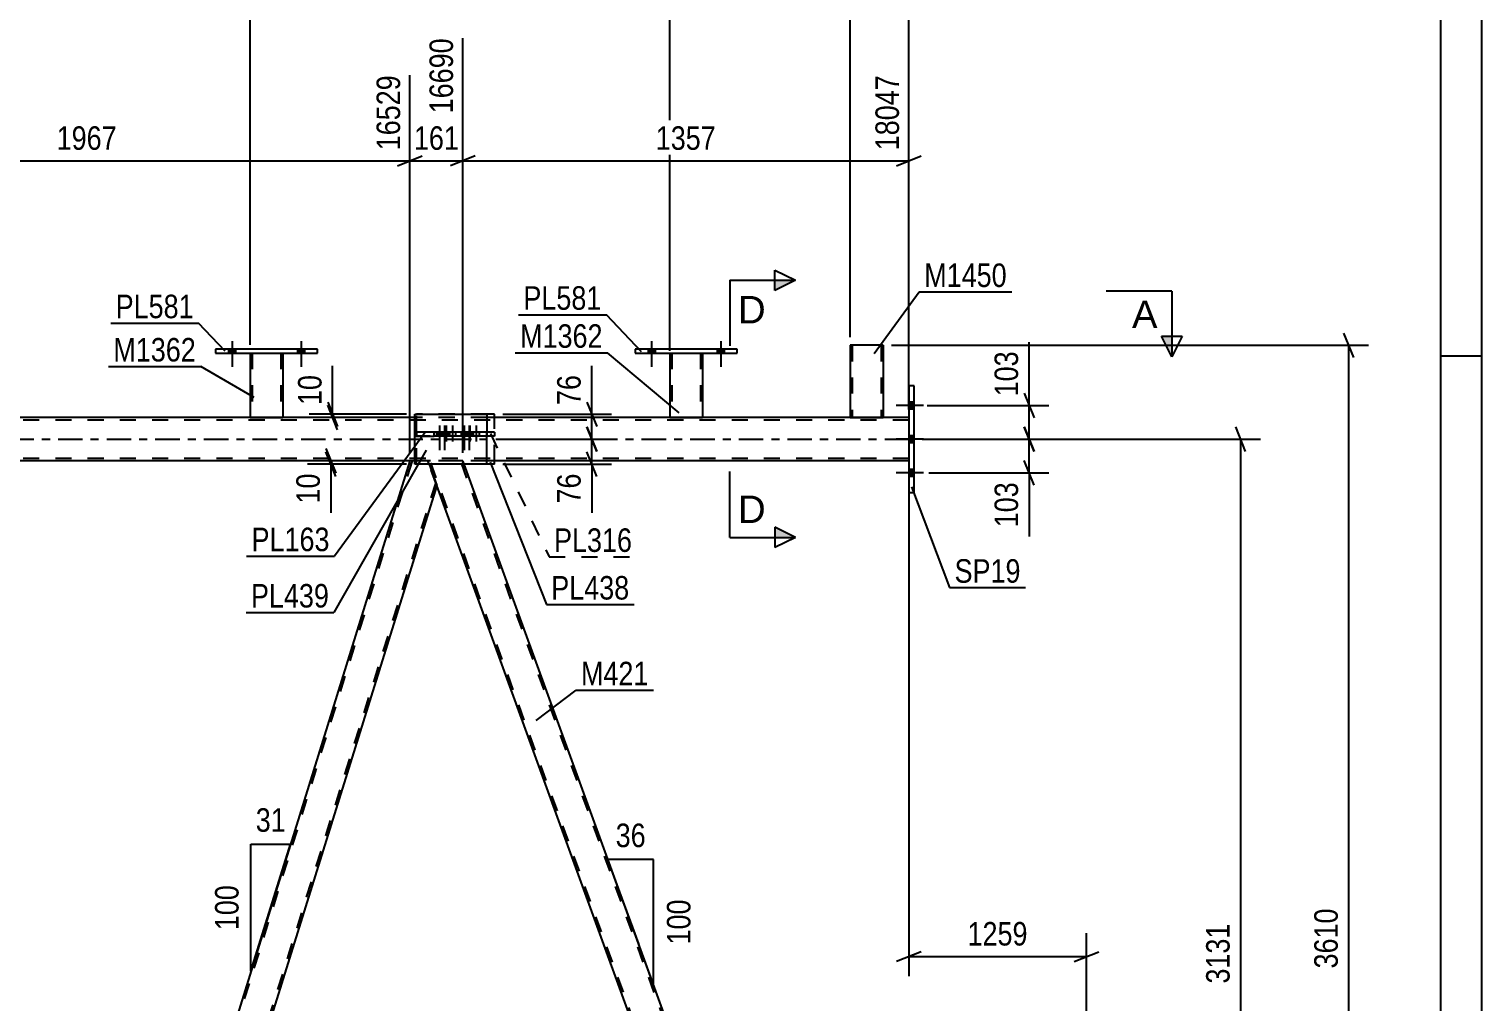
# Model space of a CAD drawing. Header units: millimetres. Extents: x 0 to 841, y 0 to 594.
# Drawn here: x 664.2 to 841, y 368.4 to 486.8 of the extents above; entities that cross this region are included whole.
import ezdxf

# ---------------------------------------------------------------- set-up
doc = ezdxf.new("R2010")
doc.units = ezdxf.units.MM
doc.linetypes.add('DXK_LINE_DOT2', pattern=[3.9198, 1.9599, -1.9599])
doc.linetypes.add('DXK_LINE_DOT3', pattern=[5.9187, 2.979, -0.9799, 0.9799, -0.9799])
doc.styles.add('Arial', font='ARIAL.TTF', dxfattribs={"height": 0.2})
doc.styles.add('Arial Narrow', font='ARIALN.TTF', dxfattribs={"height": 0.2})

# ---------------------------------------------------------------- blocks, each defined once
blk = doc.blocks.new('Unknown-103609051-1133')
at = {"color": 5, "linetype": 'Continuous'}
for p, q in [((841, 0), (841, 594)), ((836, 5), (836, 589)), ((841, 447), (836, 447))]:
    blk.add_line(p, q, dxfattribs=at)
blk = doc.blocks.new('Part-103609051-3717 - 3646')
at = {"color": 7, "linetype": 'DXK_LINE_DOT2'}
for p, q in [((742.14, 447.38), (746.14, 447.38)), ((742.14, 447.37), (742.14, 447.38)), ((742.14, 447.38), (742.14, 447.37)), ((742.38, 447.38), (742.38, 439.53)), ((745.9, 447.38), (745.9, 439.53)), ((746.14, 447.38), (746.14, 447.37)), ((746.14, 447.37), (746.14, 447.38)), ((745.85, 439.53), (745.88, 439.53)), ((745.85, 439.53), (745.88, 439.53)), ((745.88, 439.53), (745.9, 439.53)), ((745.88, 439.53), (745.9, 439.53))]:
    blk.add_line(p, q, dxfattribs=at)
at = {"color": 2, "linetype": 'Continuous'}
for p, q in [((742.14, 447.37), (742.14, 439.53)), ((746.14, 447.37), (746.14, 439.53)), ((742.14, 439.53), (746.14, 439.53))]:
    blk.add_line(p, q, dxfattribs=at)
blk = doc.blocks.new('Part-103609051-3712 - 3646')
at = {"color": 2, "linetype": 'Continuous'}
for p, q in [((686.86, 447.85), (686.86, 447.37)), ((699.26, 447.85), (686.86, 447.85)), ((699.26, 447.37), (699.26, 447.85)), ((686.86, 447.37), (699.26, 447.37))]:
    blk.add_line(p, q, dxfattribs=at)
blk = doc.blocks.new('Part-103609051-3777 - 3646')
at = {"color": 2, "linetype": 'Continuous'}
for p, q in [((764.12, 448.33), (764.12, 439.53)), ((768.12, 448.33), (764.12, 448.33)), ((768.12, 448.33), (768.12, 439.53)), ((764.12, 439.53), (768.12, 439.53))]:
    blk.add_line(p, q, dxfattribs=at)
at = {"color": 7, "linetype": 'DXK_LINE_DOT2'}
for p, q in [((764.36, 448.33), (764.36, 439.53)), ((767.81, 448.33), (767.82, 448.33)), ((767.82, 448.33), (767.86, 448.33)), ((767.86, 448.33), (767.88, 448.33)), ((767.88, 448.33), (767.88, 439.53)), ((767.86, 439.53), (767.82, 439.53)), ((767.82, 439.53), (767.86, 439.53)), ((767.88, 439.53), (767.86, 439.53)), ((767.86, 439.53), (767.88, 439.53))]:
    blk.add_line(p, q, dxfattribs=at)
blk = doc.blocks.new('Part-103609051-3870 - 3646')
at = {"color": 7, "linetype": 'DXK_LINE_DOT2'}
for p, q in [((716.96, 434.25), (712.7, 434.25)), ((713.78, 431.28), (712.7, 434.25)), ((756.61, 314.31), (712.96, 434.25)), ((760.36, 314.31), (716.7, 434.25)), ((717.1, 433.85), (716.96, 434.25)), ((760.61, 314.31), (756.36, 314.31))]:
    blk.add_line(p, q, dxfattribs=at)
at = {"color": 2, "linetype": 'Continuous'}
for p, q in [((760.61, 314.31), (717.1, 433.85)), ((756.36, 314.31), (713.78, 431.28))]:
    blk.add_line(p, q, dxfattribs=at)
blk = doc.blocks.new('Part-103609051-3707 - 3646')
at = {"color": 7, "linetype": 'DXK_LINE_DOT2'}
for p, q in [((691.06, 447.38), (695.06, 447.38)), ((691.06, 447.37), (691.06, 447.38)), ((691.06, 447.38), (691.06, 447.37)), ((691.3, 447.38), (691.3, 439.53)), ((694.82, 447.38), (694.82, 439.53)), ((695.06, 447.38), (695.06, 447.37)), ((695.06, 447.37), (695.06, 447.38)), ((694.77, 439.53), (694.8, 439.53)), ((694.77, 439.53), (694.8, 439.53)), ((694.8, 439.53), (694.82, 439.53)), ((694.8, 439.53), (694.82, 439.53))]:
    blk.add_line(p, q, dxfattribs=at)
at = {"color": 2, "linetype": 'Continuous'}
for p, q in [((691.06, 447.37), (691.06, 439.53)), ((695.06, 447.37), (695.06, 439.53)), ((691.06, 439.53), (695.06, 439.53))]:
    blk.add_line(p, q, dxfattribs=at)
blk = doc.blocks.new('Part-103609051-3792 - 3646')
at = {"color": 7, "linetype": 'DXK_LINE_DOT2'}
for p, q in [((711.31, 433.85), (711.31, 439.93)), ((719.89, 439.93), (711.31, 439.93)), ((720.82, 434.25), (720.82, 439.53)), ((719.89, 433.85), (711.31, 433.85))]:
    blk.add_line(p, q, dxfattribs=at)
at = {"color": 2, "linetype": 'Continuous'}
for p, q in [((720.82, 439.93), (719.89, 439.93)), ((720.82, 439.53), (720.82, 439.93)), ((720.82, 433.85), (719.89, 433.85)), ((720.82, 433.85), (720.82, 434.25))]:
    blk.add_line(p, q, dxfattribs=at)
blk = doc.blocks.new('Bolt-103609051-3811 - 3646')
at = {"linetype": 'Continuous'}
for points in [[(688.42, 447.37), (689.3, 447.37), (689.3, 447.85), (688.42, 447.85)], [(696.82, 447.37), (697.7, 447.37), (697.7, 447.85), (696.82, 447.85)]]:
    blk.add_hatch(color=1, dxfattribs=at).paths.add_polyline_path(points)
at = {"color": 1, "linetype": 'Continuous'}
for p, q in [((688.42, 447.85), (688.42, 447.37)), ((688.86, 448.85), (688.86, 445.73)), ((689.3, 447.85), (689.3, 447.37)), ((696.82, 447.85), (696.82, 447.37)), ((697.26, 448.85), (697.26, 445.73)), ((697.7, 447.85), (697.7, 447.37))]:
    blk.add_line(p, q, dxfattribs=at)
blk = doc.blocks.new('Bolt-103609051-3810 - 3646')
at = {"linetype": 'Continuous'}
for points in [[(688.42, 447.37), (689.3, 447.37), (689.3, 447.85), (688.42, 447.85)], [(696.82, 447.37), (697.7, 447.37), (697.7, 447.85), (696.82, 447.85)]]:
    blk.add_hatch(color=1, dxfattribs=at).paths.add_polyline_path(points)
at = {"color": 1, "linetype": 'Continuous'}
for p, q in [((688.42, 447.85), (688.42, 447.37)), ((688.86, 448.85), (688.86, 445.73)), ((689.3, 447.85), (689.3, 447.37)), ((696.82, 447.85), (696.82, 447.37)), ((697.26, 448.85), (697.26, 445.73)), ((697.7, 447.85), (697.7, 447.37))]:
    blk.add_line(p, q, dxfattribs=at)
blk = doc.blocks.new('Part-103609051-4152 - 3646')
at = {"color": 2, "linetype": 'Continuous'}
for p, q in [((713.48, 437.77), (711.11, 437.77)), ((711.11, 437.77), (711.11, 437.29)), ((711.11, 437.29), (713.48, 437.29)), ((713.48, 437.29), (713.48, 437.77)), ((719.89, 437.77), (713.48, 437.77)), ((719.89, 437.29), (713.48, 437.29)), ((719.89, 437.29), (719.89, 437.77))]:
    blk.add_line(p, q, dxfattribs=at)
blk = doc.blocks.new('Bolt-103609051-3816 - 3646')
at = {"linetype": 'Continuous'}
for points in [[(739.5, 447.37), (740.38, 447.37), (740.38, 447.85), (739.5, 447.85)], [(747.9, 447.37), (748.78, 447.37), (748.78, 447.85), (747.9, 447.85)]]:
    blk.add_hatch(color=1, dxfattribs=at).paths.add_polyline_path(points)
at = {"color": 1, "linetype": 'Continuous'}
for p, q in [((739.5, 447.85), (739.5, 447.37)), ((739.94, 448.85), (739.94, 445.73)), ((740.38, 447.85), (740.38, 447.37)), ((747.9, 447.85), (747.9, 447.37)), ((748.34, 448.85), (748.34, 445.73)), ((748.78, 447.85), (748.78, 447.37))]:
    blk.add_line(p, q, dxfattribs=at)
blk = doc.blocks.new('Bolt-103609051-3817 - 3646')
at = {"linetype": 'Continuous'}
for points in [[(739.5, 447.37), (740.38, 447.37), (740.38, 447.85), (739.5, 447.85)], [(747.9, 447.37), (748.78, 447.37), (748.78, 447.85), (747.9, 447.85)]]:
    blk.add_hatch(color=1, dxfattribs=at).paths.add_polyline_path(points)
at = {"color": 1, "linetype": 'Continuous'}
for p, q in [((739.5, 447.85), (739.5, 447.37)), ((739.94, 448.85), (739.94, 445.73)), ((740.38, 447.85), (740.38, 447.37)), ((747.9, 447.85), (747.9, 447.37)), ((748.34, 448.85), (748.34, 445.73)), ((748.78, 447.85), (748.78, 447.37))]:
    blk.add_line(p, q, dxfattribs=at)
blk = doc.blocks.new('Part-103609051-3880 - 3646')
at = {"color": 7, "linetype": 'DXK_LINE_DOT2'}
for p, q in [((710.77, 434.25), (674.35, 317.41)), ((711.03, 434.25), (710.52, 434.25)), ((712.7, 434.25), (711.11, 434.25)), ((712.85, 433.85), (712.7, 434.25)), ((713.65, 431.65), (677.08, 314.31)), ((674.64, 319.13), (674.22, 317.78)), ((678.83, 319.13), (677.33, 314.31)), ((675.48, 314.31), (674.22, 317.78)), ((677.33, 314.31), (675.48, 314.31))]:
    blk.add_line(p, q, dxfattribs=at)
at = {"color": 2, "linetype": 'Continuous'}
for p, q in [((710.52, 434.25), (674.64, 319.13)), ((711.11, 434.25), (711.03, 434.25)), ((712.85, 433.85), (713.78, 431.28)), ((713.78, 431.28), (678.83, 319.13))]:
    blk.add_line(p, q, dxfattribs=at)
blk = doc.blocks.new('Part-103609051-4147 - 3646')
at = {"color": 2, "linetype": 'Continuous'}
for p, q in [((711.11, 439.93), (719.89, 439.93)), ((711.11, 433.85), (711.11, 439.93)), ((719.89, 439.93), (719.89, 437.77)), ((719.89, 433.85), (719.89, 437.29)), ((719.89, 433.85), (711.11, 433.85))]:
    blk.add_line(p, q, dxfattribs=at)
at = {"color": 7, "linetype": 'DXK_LINE_DOT2'}
blk.add_line((719.89, 437.77), (719.89, 437.29), dxfattribs=at)
blk = doc.blocks.new('Bolt-103609051-3910 - 3646')
at = {"linetype": 'Continuous'}
for points in [[(771.24, 441.43), (771.24, 440.55), (771.88, 440.55), (771.88, 441.43)], [(771.24, 441.43), (771.24, 440.55), (771.88, 440.55), (771.88, 441.43)], [(771.24, 441.43), (771.24, 440.55), (771.88, 440.55), (771.88, 441.43)], [(771.24, 437.33), (771.24, 436.45), (771.88, 436.45), (771.88, 437.33)], [(771.24, 437.33), (771.24, 436.45), (771.88, 436.45), (771.88, 437.33)], [(771.24, 433.23), (771.24, 432.35), (771.88, 432.35), (771.88, 433.23)], [(771.24, 433.23), (771.24, 432.35), (771.88, 432.35), (771.88, 433.23)], [(771.24, 433.23), (771.24, 432.35), (771.88, 432.35), (771.88, 433.23)]]:
    blk.add_hatch(color=1, dxfattribs=at).paths.add_polyline_path(points)
at = {"color": 1, "linetype": 'Continuous'}
for p, q in [((773.04, 440.99), (769.72, 440.99)), ((773.04, 440.99), (769.72, 440.99)), ((773.04, 440.99), (769.72, 440.99)), ((771.88, 441.43), (771.24, 441.43)), ((771.88, 441.43), (771.24, 441.43)), ((771.88, 441.43), (771.24, 441.43)), ((771.88, 440.55), (771.24, 440.55)), ((771.88, 440.55), (771.24, 440.55)), ((771.88, 440.55), (771.24, 440.55)), ((773.04, 436.89), (769.72, 436.89)), ((773.04, 436.89), (769.72, 436.89)), ((771.88, 437.33), (771.24, 437.33)), ((771.88, 437.33), (771.24, 437.33)), ((771.88, 436.45), (771.24, 436.45)), ((771.88, 436.45), (771.24, 436.45)), ((773.04, 432.79), (769.72, 432.79)), ((773.04, 432.79), (769.72, 432.79)), ((773.04, 432.79), (769.72, 432.79)), ((771.88, 433.23), (771.24, 433.23)), ((771.88, 433.23), (771.24, 433.23)), ((771.88, 433.23), (771.24, 433.23)), ((771.88, 432.35), (771.24, 432.35)), ((771.88, 432.35), (771.24, 432.35)), ((771.88, 432.35), (771.24, 432.35))]:
    blk.add_line(p, q, dxfattribs=at)
blk = doc.blocks.new('Part-103609051-3939 - 3646')
at = {"color": 7, "linetype": 'DXK_LINE_DOT2'}
for p, q in [((627.61, 434.25), (627.57, 434.25)), ((627.57, 434.25), (628.08, 434.25)), ((628.65, 431.28), (627.57, 434.25)), ((671.48, 314.31), (627.83, 434.25)), ((631.83, 434.25), (631.32, 434.25)), ((631.32, 434.25), (631.57, 434.25)), ((675.23, 314.31), (631.57, 434.25)), ((671.23, 314.31), (669.47, 319.13)), ((675.48, 314.31), (673.73, 319.13)), ((675.48, 314.31), (671.23, 314.31))]:
    blk.add_line(p, q, dxfattribs=at)
at = {"color": 2, "linetype": 'Continuous'}
for p, q in [((631.32, 434.25), (628.08, 434.25)), ((673.73, 319.13), (631.83, 434.25)), ((669.47, 319.13), (628.65, 431.28))]:
    blk.add_line(p, q, dxfattribs=at)
blk = doc.blocks.new('Part-103609051-4022 - 3646')
at = {"color": 2, "linetype": 'Continuous'}
for p, q in [((771.88, 443.39), (771.24, 443.39)), ((771.24, 443.39), (771.24, 430.39)), ((771.88, 430.39), (771.88, 443.39)), ((771.88, 430.39), (771.24, 430.39))]:
    blk.add_line(p, q, dxfattribs=at)
blk = doc.blocks.new('Part-103609051-4141 - 3646')
at = {"color": 2, "linetype": 'Continuous'}
for p, q in [((737.94, 447.85), (737.94, 447.37)), ((750.34, 447.85), (737.94, 447.85)), ((750.34, 447.37), (750.34, 447.85)), ((737.94, 447.37), (750.34, 447.37))]:
    blk.add_line(p, q, dxfattribs=at)
blk = doc.blocks.new('Bolt-103609051-4142 - 3646')
at = {"linetype": 'Continuous'}
for points in [[(714.47, 437.77), (713.75, 437.77), (713.75, 437.29), (714.47, 437.29)], [(715.07, 437.77), (714.35, 437.77), (714.35, 437.29), (715.07, 437.29)], [(717.48, 437.77), (716.76, 437.77), (716.76, 437.29), (717.48, 437.29)], [(718.08, 437.77), (717.36, 437.77), (717.36, 437.29), (718.08, 437.29)]]:
    blk.add_hatch(color=1, dxfattribs=at).paths.add_polyline_path(points)
at = {"color": 1, "linetype": 'Continuous'}
for p, q in [((714.11, 438.57), (714.11, 435.57)), ((714.71, 438.57), (714.71, 435.57)), ((717.12, 438.57), (717.12, 435.57)), ((717.72, 438.57), (717.72, 435.57)), ((713.75, 437.77), (713.75, 437.29)), ((714.35, 437.77), (714.35, 437.29)), ((714.47, 437.77), (714.47, 437.29)), ((715.07, 437.77), (715.07, 437.29)), ((716.76, 437.77), (716.76, 437.29)), ((717.36, 437.77), (717.36, 437.29)), ((717.48, 437.77), (717.48, 437.29)), ((718.08, 437.77), (718.08, 437.29))]:
    blk.add_line(p, q, dxfattribs=at)
blk = doc.blocks.new('Bolt-103609051-4153 - 3646')
at = {"color": 1, "linetype": 'DXK_LINE_DOT2'}
for p, q in [((714.93, 438.57), (714.93, 435.57)), ((715.7, 438.57), (715.7, 435.57)), ((717.82, 438.57), (717.82, 435.57)), ((718.59, 438.57), (718.59, 435.57)), ((714.57, 437.77), (714.57, 437.29)), ((715.29, 437.77), (715.29, 437.29)), ((715.34, 437.77), (715.34, 437.29)), ((716.06, 437.77), (716.06, 437.29)), ((717.46, 437.77), (717.46, 437.29)), ((718.18, 437.77), (718.18, 437.29)), ((718.23, 437.77), (718.23, 437.29)), ((718.95, 437.77), (718.95, 437.29))]:
    blk.add_line(p, q, dxfattribs=at)
blk = doc.blocks.new('Part-103609051-4158 - 3646')
at = {"color": 7, "linetype": 'DXK_LINE_DOT2'}
for p, q in [((720.82, 437.77), (711.31, 437.77)), ((711.31, 437.77), (711.31, 437.29)), ((720.82, 437.29), (711.31, 437.29)), ((714.67, 437.77), (714.67, 437.29)), ((720.82, 437.77), (720.82, 437.29))]:
    blk.add_line(p, q, dxfattribs=at)
blk = doc.blocks.new('Part-103609051-4172 - 3646')
at = {"color": 2, "linetype": 'Continuous'}
for p, q in [((640.46, 439.53), (608.5, 439.53)), ((711.11, 439.53), (640.46, 439.53)), ((771.24, 439.53), (719.89, 439.53)), ((711.11, 434.25), (608.5, 434.25)), ((771.24, 434.25), (719.89, 434.25))]:
    blk.add_line(p, q, dxfattribs=at)
at = {"color": 7, "linetype": 'DXK_LINE_DOT2'}
for p, q in [((608.5, 434.25), (608.5, 439.53)), ((771.24, 439.21), (608.5, 439.21)), ((640.46, 439.53), (640.46, 439.53)), ((719.89, 439.53), (711.11, 439.53)), ((771.24, 439.53), (771.24, 434.25)), ((771.24, 434.57), (608.5, 434.57)), ((719.89, 434.25), (711.11, 434.25))]:
    blk.add_line(p, q, dxfattribs=at)
at = {"color": 7, "linetype": 'DXK_LINE_DOT3'}
blk.add_line((608.5, 436.89), (771.24, 436.89), dxfattribs=at)
blk = doc.blocks.new('StraightDimension-103609051-14118 - 3646')
at = {"color": 7, "linetype": 'Continuous'}
for p, q in [((742.14, 447.65), (742.14, 499.98)), ((764.12, 449.33), (764.12, 499.98)), ((743.64, 490.14), (740.64, 488.94)), ((762.62, 488.94), (765.62, 490.14)), ((742.14, 489.54), (764.12, 489.54))]:
    blk.add_line(p, q, dxfattribs=at)
at = {"color": 0, "linetype": 'Continuous'}
blk.add_wipeout([(763.52, 500.58), (759.32, 500.58), (759.32, 490.24), (763.52, 490.24)], dxfattribs=at)
at = {"color": 0}
blk.add_wipeout([(756.47, 490.29), (756.47, 494.49), (749.79, 494.49), (749.79, 490.29)], dxfattribs=at)
at = {"color": 3, "linetype": 'Continuous', "style": 'Arial Narrow'}
blk.add_text('17869', height=2.863, rotation=90.0002, dxfattribs=at).set_placement((762.92, 490.84))
at = {"color": 3, "style": 'Arial Narrow'}
blk.add_text('549', height=2.863, dxfattribs=at).set_placement((750.39, 490.89))
blk = doc.blocks.new('StraightDimension-103609051-14117 - 3646')
at = {"color": 7, "linetype": 'Continuous'}
for p, q in [((771.24, 440.53), (771.24, 504.48)), ((764.12, 449.33), (764.12, 499.98)), ((762.62, 488.94), (765.62, 490.14)), ((772.74, 490.14), (769.74, 488.94)), ((764.12, 489.54), (771.24, 489.54))]:
    blk.add_line(p, q, dxfattribs=at)
at = {"color": 0}
blk.add_wipeout([(771.02, 490.29), (771.02, 494.49), (764.34, 494.49), (764.34, 490.29)], dxfattribs=at)
at = {"color": 3, "style": 'Arial Narrow'}
blk.add_text('178', height=2.863, dxfattribs=at).set_placement((764.94, 490.89))
at = {"color": 0, "linetype": 'Continuous'}
blk.add_wipeout([(770.64, 505.08), (766.44, 505.08), (766.44, 494.74), (770.64, 494.74)], dxfattribs=at)
at = {"color": 3, "linetype": 'Continuous', "style": 'Arial Narrow'}
blk.add_text('18047', height=2.863, rotation=90.0002, dxfattribs=at).set_placement((770.04, 495.34))
blk = doc.blocks.new('StraightDimension-103609051-22840 - 3646')
at = {"color": 7, "linetype": 'Continuous'}
for p, q in [((700.3, 435.75), (701.5, 432.75)), ((701.5, 432.35), (700.3, 435.35)), ((710.11, 434.25), (698.05, 434.25)), ((710.11, 433.85), (698.05, 433.85)), ((700.9, 433.85), (700.9, 434.25))]:
    blk.add_line(p, q, dxfattribs=at)
at = {"color": 0}
blk.add_wipeout([(700.15, 433.33), (695.95, 433.33), (695.95, 428.47), (700.15, 428.47)], dxfattribs=at)
at = {"color": 7, "linetype": 'Continuous'}
blk.add_line((700.9, 433.85), (700.9, 427.95), dxfattribs=at)
blk.add_line((700.9, 433.85), (700.9, 427.95), dxfattribs=at)
at = {"color": 3, "style": 'Arial Narrow'}
blk.add_text('10', height=2.863, rotation=90.0002, dxfattribs=at).set_placement((699.55, 429.07))
blk = doc.blocks.new('StraightDimension-103609051-13821 - 3646')
at = {"color": 7, "linetype": 'Continuous'}
for p, q in [((716.96, 435.25), (716.96, 485.72)), ((710.52, 435.25), (710.52, 481.22)), ((709.02, 470.18), (712.02, 471.38)), ((710.52, 470.78), (716.96, 470.78)), ((718.46, 471.38), (715.46, 470.18))]:
    blk.add_line(p, q, dxfattribs=at)
at = {"color": 0}
blk.add_wipeout([(717.08, 471.53), (717.08, 475.73), (710.4, 475.73), (710.4, 471.53)], dxfattribs=at)
at = {"color": 3, "style": 'Arial Narrow'}
blk.add_text('161', height=2.863, dxfattribs=at).set_placement((711, 472.13))
at = {"color": 0, "linetype": 'Continuous'}
blk.add_wipeout([(716.36, 486.32), (712.16, 486.32), (712.16, 475.98), (716.36, 475.98)], dxfattribs=at)
at = {"color": 3, "linetype": 'Continuous', "style": 'Arial Narrow'}
blk.add_text('16690', height=2.863, rotation=90.0002, dxfattribs=at).set_placement((715.76, 476.58))
blk = doc.blocks.new('StraightDimension-103609051-14119 - 3646')
at = {"color": 7, "linetype": 'Continuous'}
for p, q in [((691.06, 448.38), (691.06, 499.98)), ((742.14, 447.65), (742.14, 499.98)), ((692.56, 490.14), (689.56, 488.94)), ((740.64, 488.94), (743.64, 490.14)), ((691.06, 489.54), (742.14, 489.54))]:
    blk.add_line(p, q, dxfattribs=at)
at = {"color": 0, "linetype": 'Continuous'}
blk.add_wipeout([(741.54, 500.58), (737.34, 500.58), (737.34, 490.24), (741.54, 490.24)], dxfattribs=at)
at = {"color": 0}
blk.add_wipeout([(720.86, 490.29), (720.86, 494.49), (712.35, 494.49), (712.35, 490.29)], dxfattribs=at)
at = {"color": 3, "linetype": 'Continuous', "style": 'Arial Narrow'}
blk.add_text('17319', height=2.863, rotation=90.0002, dxfattribs=at).set_placement((740.94, 490.84))
at = {"color": 3, "style": 'Arial Narrow'}
blk.add_text('1277', height=2.863, dxfattribs=at).set_placement((712.95, 490.89))
blk = doc.blocks.new('StraightDimension-103609051-22897 - 3646')
at = {"color": 7, "linetype": 'Continuous'}
for p, q in [((732.05, 441.43), (733.25, 438.43)), ((721.82, 439.93), (735.05, 439.93)), ((732.65, 436.89), (732.65, 439.93)), ((721.82, 436.89), (735.05, 436.89)), ((733.25, 435.39), (732.05, 438.39))]:
    blk.add_line(p, q, dxfattribs=at)
at = {"color": 0}
blk.add_wipeout([(731.9, 445.31), (727.7, 445.31), (727.7, 440.46), (731.9, 440.46)], dxfattribs=at)
at = {"color": 7, "linetype": 'Continuous'}
blk.add_line((732.65, 439.93), (732.65, 445.84), dxfattribs=at)
blk.add_line((732.65, 439.93), (732.65, 445.84), dxfattribs=at)
at = {"color": 3, "style": 'Arial Narrow'}
blk.add_text('76', height=2.863, rotation=90.0002, dxfattribs=at).set_placement((731.3, 441.06))
blk = doc.blocks.new('StraightDimension-103609051-14390 - 3646')
at = {"color": 7, "linetype": 'Continuous'}
for p, q in [((825.4, 446.83), (824.2, 449.83)), ((769.12, 448.33), (827.2, 448.33)), ((824.8, 303.93), (824.8, 448.33)), ((824.2, 305.43), (825.4, 302.43)), ((682.96, 303.93), (827.2, 303.93))]:
    blk.add_line(p, q, dxfattribs=at)
at = {"color": 0}
blk.add_wipeout([(824.05, 380.39), (819.85, 380.39), (819.85, 371.87), (824.05, 371.87)], dxfattribs=at)
at = {"color": 3, "style": 'Arial Narrow'}
blk.add_text('3610', height=2.863, rotation=90.0002, dxfattribs=at).set_placement((823.45, 372.47))
blk = doc.blocks.new('StraightDimension-103609051-22898 - 3646')
at = {"color": 7, "linetype": 'Continuous'}
for p, q in [((721.82, 436.89), (735.05, 436.89)), ((732.05, 438.39), (733.25, 435.39)), ((732.65, 433.85), (732.65, 436.89)), ((733.25, 432.35), (732.05, 435.35)), ((721.82, 433.85), (735.05, 433.85))]:
    blk.add_line(p, q, dxfattribs=at)
at = {"color": 0}
blk.add_wipeout([(731.9, 433.33), (727.7, 433.33), (727.7, 428.47), (731.9, 428.47)], dxfattribs=at)
at = {"color": 7, "linetype": 'Continuous'}
blk.add_line((732.65, 433.85), (732.65, 427.95), dxfattribs=at)
blk.add_line((732.65, 433.85), (732.65, 427.95), dxfattribs=at)
at = {"color": 3, "style": 'Arial Narrow'}
blk.add_text('76', height=2.863, rotation=90.0002, dxfattribs=at).set_placement((731.3, 429.07))
blk = doc.blocks.new('AngleDimension-103609051-23203 - 3646')
at = {"color": 7, "linetype": 'Continuous'}
for p, q in [((738.36, 375.45), (734.61, 385.74)), ((740.16, 385.74), (734.61, 385.74)), ((740.16, 370.52), (734.61, 385.74)), ((740.16, 370.52), (740.16, 385.74))]:
    blk.add_line(p, q, dxfattribs=at)
at = {"color": 0}
for points in [[(739.81, 386.64), (739.81, 390.84), (734.96, 390.84), (734.96, 386.64)], [(745.26, 381.47), (741.06, 381.47), (741.06, 374.79), (745.26, 374.79)]]:
    blk.add_wipeout(points, dxfattribs=at)
at = {"color": 3, "style": 'Arial Narrow'}
blk.add_text('36', height=2.863, dxfattribs=at).set_placement((735.56, 387.24))
blk.add_text('100', height=2.863, rotation=90.0002, dxfattribs=at).set_placement((744.66, 375.39))
blk = doc.blocks.new('StraightDimension-103609051-13820 - 3646')
at = {"color": 7, "linetype": 'Continuous'}
for p, q in [((716.96, 435.25), (716.96, 485.72)), ((771.24, 440.53), (771.24, 481.22)), ((718.46, 471.38), (715.46, 470.18)), ((716.96, 470.78), (771.24, 470.78)), ((769.74, 470.18), (772.74, 471.38))]:
    blk.add_line(p, q, dxfattribs=at)
at = {"color": 0, "linetype": 'Continuous'}
blk.add_wipeout([(770.64, 481.82), (766.44, 481.82), (766.44, 471.48), (770.64, 471.48)], dxfattribs=at)
at = {"color": 0}
blk.add_wipeout([(748.36, 471.53), (748.36, 475.73), (739.84, 475.73), (739.84, 471.53)], dxfattribs=at)
at = {"color": 3, "linetype": 'Continuous', "style": 'Arial Narrow'}
blk.add_text('18047', height=2.863, rotation=90.0002, dxfattribs=at).set_placement((770.04, 472.08))
at = {"color": 3, "style": 'Arial Narrow'}
blk.add_text('1357', height=2.863, dxfattribs=at).set_placement((740.44, 472.13))
blk = doc.blocks.new('StraightDimension-103609051-14405 - 3646')
at = {"color": 7, "linetype": 'Continuous'}
for p, q in [((773.48, 436.89), (788.29, 436.89)), ((785.29, 438.39), (786.49, 435.39)), ((785.89, 432.79), (785.89, 436.89)), ((786.49, 431.29), (785.29, 434.29)), ((773.66, 432.79), (788.29, 432.79))]:
    blk.add_line(p, q, dxfattribs=at)
at = {"color": 0}
blk.add_wipeout([(785.14, 432.27), (780.94, 432.27), (780.94, 425.58), (785.14, 425.58)], dxfattribs=at)
at = {"color": 7, "linetype": 'Continuous'}
blk.add_line((785.89, 432.79), (785.89, 425.06), dxfattribs=at)
blk.add_line((785.89, 432.79), (785.89, 425.06), dxfattribs=at)
at = {"color": 3, "style": 'Arial Narrow'}
blk.add_text('103', height=2.863, rotation=90.0002, dxfattribs=at).set_placement((784.54, 426.18))
blk = doc.blocks.new('StraightDimension-103609051-13822 - 3646')
at = {"color": 7, "linetype": 'Continuous'}
for p, q in [((631.83, 435.25), (631.83, 485.72)), ((710.52, 435.25), (710.52, 481.22)), ((633.33, 471.38), (630.33, 470.18)), ((631.83, 470.78), (710.52, 470.78)), ((709.02, 470.18), (712.02, 471.38))]:
    blk.add_line(p, q, dxfattribs=at)
at = {"color": 0, "linetype": 'Continuous'}
blk.add_wipeout([(709.92, 481.82), (705.72, 481.82), (705.72, 471.48), (709.92, 471.48)], dxfattribs=at)
at = {"color": 0}
blk.add_wipeout([(675.43, 471.53), (675.43, 475.73), (666.92, 475.73), (666.92, 471.53)], dxfattribs=at)
at = {"color": 3, "linetype": 'Continuous', "style": 'Arial Narrow'}
blk.add_text('16529', height=2.863, rotation=90.0002, dxfattribs=at).set_placement((709.32, 472.08))
at = {"color": 3, "style": 'Arial Narrow'}
blk.add_text('1967', height=2.863, dxfattribs=at).set_placement((667.52, 472.13))
blk = doc.blocks.new('StraightDimension-103609051-14120 - 3646')
at = {"color": 7, "linetype": 'Continuous'}
for p, q in [((639.98, 448.38), (639.98, 499.98)), ((691.06, 448.38), (691.06, 499.98)), ((641.48, 490.14), (638.48, 488.94)), ((689.56, 488.94), (692.56, 490.14)), ((639.98, 489.54), (691.06, 489.54))]:
    blk.add_line(p, q, dxfattribs=at)
at = {"color": 0, "linetype": 'Continuous'}
blk.add_wipeout([(690.46, 500.58), (686.26, 500.58), (686.26, 490.24), (690.46, 490.24)], dxfattribs=at)
at = {"color": 0}
blk.add_wipeout([(669.78, 490.29), (669.78, 494.49), (661.27, 494.49), (661.27, 490.29)], dxfattribs=at)
at = {"color": 3, "linetype": 'Continuous', "style": 'Arial Narrow'}
blk.add_text('16042', height=2.863, rotation=90.0002, dxfattribs=at).set_placement((689.86, 490.84))
at = {"color": 3, "style": 'Arial Narrow'}
blk.add_text('1277', height=2.863, dxfattribs=at).set_placement((661.87, 490.89))
blk = doc.blocks.new('StraightDimension-103609051-14370 - 3646')
at = {"color": 7, "linetype": 'Continuous'}
for p, q in [((771.24, 433.25), (771.24, 371.51)), ((792.86, 315.31), (792.86, 376.76)), ((772.74, 374.51), (769.74, 373.31)), ((771.24, 373.91), (792.86, 373.91)), ((791.36, 373.31), (794.36, 374.51))]:
    blk.add_line(p, q, dxfattribs=at)
at = {"color": 0}
blk.add_wipeout([(786.31, 374.66), (786.31, 378.86), (777.79, 378.86), (777.79, 374.66)], dxfattribs=at)
at = {"color": 3, "style": 'Arial Narrow'}
blk.add_text('1259', height=2.863, dxfattribs=at).set_placement((778.39, 375.26))
blk = doc.blocks.new('StraightDimension-103609051-14385 - 3646')
at = {"color": 7, "linetype": 'Continuous'}
for p, q in [((772.88, 436.89), (814.04, 436.89)), ((812.24, 435.39), (811.04, 438.39)), ((811.64, 311.67), (811.64, 436.89)), ((811.04, 313.17), (812.24, 310.17)), ((794.5, 311.67), (814.04, 311.67))]:
    blk.add_line(p, q, dxfattribs=at)
at = {"color": 0}
blk.add_wipeout([(810.89, 378.54), (806.69, 378.54), (806.69, 370.03), (810.89, 370.03)], dxfattribs=at)
at = {"color": 3, "style": 'Arial Narrow'}
blk.add_text('3131', height=2.863, rotation=90.0002, dxfattribs=at).set_placement((810.29, 370.63))
blk = doc.blocks.new('StraightDimension-103609051-14404 - 3646')
at = {"color": 7, "linetype": 'Continuous'}
for p, q in [((785.29, 442.49), (786.49, 439.49)), ((773.48, 440.99), (788.29, 440.99)), ((785.89, 436.89), (785.89, 440.99)), ((773.48, 436.89), (788.29, 436.89)), ((786.49, 435.39), (785.29, 438.39))]:
    blk.add_line(p, q, dxfattribs=at)
at = {"color": 0}
blk.add_wipeout([(785.14, 448.2), (780.94, 448.2), (780.94, 441.52), (785.14, 441.52)], dxfattribs=at)
at = {"color": 7, "linetype": 'Continuous'}
blk.add_line((785.89, 440.99), (785.89, 448.73), dxfattribs=at)
blk.add_line((785.89, 440.99), (785.89, 448.73), dxfattribs=at)
at = {"color": 3, "style": 'Arial Narrow'}
blk.add_text('103', height=2.863, rotation=90.0002, dxfattribs=at).set_placement((784.54, 442.12))
blk = doc.blocks.new('StraightDimension-103609051-22865 - 3646')
at = {"color": 7, "linetype": 'Continuous'}
for p, q in [((700.51, 441.43), (701.71, 438.43)), ((701.71, 438.03), (700.51, 441.03)), ((710.11, 439.93), (698.26, 439.93)), ((710.11, 439.53), (698.26, 439.53)), ((701.11, 439.53), (701.11, 439.93))]:
    blk.add_line(p, q, dxfattribs=at)
at = {"color": 0}
blk.add_wipeout([(700.36, 445.31), (696.16, 445.31), (696.16, 440.46), (700.36, 440.46)], dxfattribs=at)
at = {"color": 7, "linetype": 'Continuous'}
blk.add_line((701.11, 439.93), (701.11, 445.84), dxfattribs=at)
blk.add_line((701.11, 439.93), (701.11, 445.84), dxfattribs=at)
at = {"color": 3, "style": 'Arial Narrow'}
blk.add_text('10', height=2.863, rotation=90.0002, dxfattribs=at).set_placement((699.76, 441.06))
blk = doc.blocks.new('AngleDimension-103609051-23220 - 3646')
at = {"color": 7, "linetype": 'Continuous'}
for p, q in [((691.16, 387.61), (695.98, 387.61)), ((691.16, 372.14), (695.98, 387.61)), ((691.16, 372.14), (691.16, 387.61)), ((694.36, 382.38), (695.98, 387.61))]:
    blk.add_line(p, q, dxfattribs=at)
at = {"color": 0}
for points in [[(696, 388.51), (696, 392.71), (691.15, 392.71), (691.15, 388.51)], [(690.26, 383.22), (686.06, 383.22), (686.06, 376.53), (690.26, 376.53)]]:
    blk.add_wipeout(points, dxfattribs=at)
at = {"color": 3, "style": 'Arial Narrow'}
blk.add_text('31', height=2.863, dxfattribs=at).set_placement((691.75, 389.11))
blk.add_text('100', height=2.863, rotation=90.0002, dxfattribs=at).set_placement((689.66, 377.13))
blk = doc.blocks.new('Mark-103609051-3713 - 3646')
at = {"color": 0}
blk.add_wipeout([(733.98, 448.03), (733.98, 451.03), (723.93, 451.03), (723.93, 448.03)], dxfattribs=at)
blk.add_wipeout([(733.98, 448.03), (733.98, 451.03), (723.93, 451.03), (723.93, 448.03)], dxfattribs=at)
at = {"color": 30, "linetype": 'Continuous'}
for p in [(723.33, 447.43), (743.29, 440.1)]:
    blk.add_line(p, (734.58, 447.43), dxfattribs=at)
at = {"color": 3, "style": 'Arial Narrow'}
blk.add_text('M1362', height=2.863, dxfattribs=at).set_placement((723.93, 448.03))
blk = doc.blocks.new('Mark-103609051-3703 - 3646')
at = {"color": 0}
blk.add_wipeout([(684.47, 446.36), (684.47, 449.36), (674.42, 449.36), (674.42, 446.36)], dxfattribs=at)
blk.add_wipeout([(684.47, 446.36), (684.47, 449.36), (674.42, 449.36), (674.42, 446.36)], dxfattribs=at)
at = {"color": 30, "linetype": 'Continuous'}
for p in [(673.82, 445.76), (691.54, 441.99)]:
    blk.add_line(p, (685.07, 445.76), dxfattribs=at)
at = {"color": 3, "style": 'Arial Narrow'}
blk.add_text('M1362', height=2.863, dxfattribs=at).set_placement((674.42, 446.36))
blk = doc.blocks.new('Mark-103609051-3708 - 3646')
at = {"color": 0}
blk.add_wipeout([(684.2, 451.63), (684.2, 454.63), (674.7, 454.63), (674.7, 451.63)], dxfattribs=at)
blk.add_wipeout([(684.2, 451.63), (684.2, 454.63), (674.7, 454.63), (674.7, 451.63)], dxfattribs=at)
at = {"color": 30, "linetype": 'Continuous'}
for p in [(674.1, 451.03), (688.04, 447.63)]:
    blk.add_line(p, (684.8, 451.03), dxfattribs=at)
at = {"color": 3, "style": 'Arial Narrow'}
blk.add_text('PL581', height=2.863, dxfattribs=at).set_placement((674.7, 451.63))
blk = doc.blocks.new('Mark-103609051-3773 - 3646')
at = {"color": 0}
blk.add_wipeout([(783.17, 455.43), (783.17, 458.43), (773.12, 458.43), (773.12, 455.43)], dxfattribs=at)
blk.add_wipeout([(783.17, 455.43), (783.17, 458.43), (773.12, 458.43), (773.12, 455.43)], dxfattribs=at)
at = {"color": 30, "linetype": 'Continuous'}
for p, q in [((767.03, 447.32), (772.52, 454.83)), ((772.52, 454.83), (783.77, 454.83))]:
    blk.add_line(p, q, dxfattribs=at)
at = {"color": 3, "style": 'Arial Narrow'}
blk.add_text('M1450', height=2.863, dxfattribs=at).set_placement((773.12, 455.43))
blk = doc.blocks.new('Mark-103609051-3788 - 3646')
at = {"color": 0}
blk.add_wipeout([(737.23, 417.38), (737.23, 420.38), (727.72, 420.38), (727.72, 417.38)], dxfattribs=at)
blk.add_wipeout([(737.23, 417.38), (737.23, 420.38), (727.72, 420.38), (727.72, 417.38)], dxfattribs=at)
at = {"color": 30, "linetype": 'Continuous'}
for p, q in [((720.27, 434.1), (727.12, 416.78)), ((727.12, 416.78), (737.83, 416.78))]:
    blk.add_line(p, q, dxfattribs=at)
at = {"color": 3, "style": 'Arial Narrow'}
blk.add_text('PL438', height=2.863, dxfattribs=at).set_placement((727.72, 417.38))
blk = doc.blocks.new('Mark-103609051-3866 - 3646')
at = {"color": 0}
blk.add_wipeout([(739.56, 406.94), (739.56, 409.94), (731.34, 409.94), (731.34, 406.94)], dxfattribs=at)
blk.add_wipeout([(739.56, 406.94), (739.56, 409.94), (731.34, 409.94), (731.34, 406.94)], dxfattribs=at)
at = {"color": 30, "linetype": 'Continuous'}
for p, q in [((725.88, 402.65), (730.74, 406.34)), ((730.74, 406.34), (740.16, 406.34))]:
    blk.add_line(p, q, dxfattribs=at)
at = {"color": 3, "style": 'Arial Narrow'}
blk.add_text('M421', height=2.863, dxfattribs=at).set_placement((731.34, 406.94))
blk = doc.blocks.new('Mark-103609051-4018 - 3646')
at = {"color": 0}
blk.add_wipeout([(784.85, 419.43), (784.85, 422.43), (776.81, 422.43), (776.81, 419.43)], dxfattribs=at)
blk.add_wipeout([(784.85, 419.43), (784.85, 422.43), (776.81, 422.43), (776.81, 419.43)], dxfattribs=at)
at = {"color": 30, "linetype": 'Continuous'}
for p, q in [((771.55, 431.12), (776.21, 418.83)), ((776.21, 418.83), (785.45, 418.83))]:
    blk.add_line(p, q, dxfattribs=at)
at = {"color": 3, "style": 'Arial Narrow'}
blk.add_text('SP19', height=2.863, dxfattribs=at).set_placement((776.81, 419.43))
blk = doc.blocks.new('SectionMark-103609051-5381 - 3646')
at = {"linetype": 'Continuous'}
blk.add_hatch(color=6, dxfattribs=at).paths.add_polyline_path([(802.01, 449.43), (803.26, 449.43), (803.26, 446.93)])
at = {"color": 6, "linetype": 'Continuous'}
for p, q in [((803.26, 454.93), (795.26, 454.93)), ((803.26, 454.93), (803.26, 446.93)), ((802.01, 449.43), (804.51, 449.43)), ((803.26, 446.93), (802.01, 449.43)), ((804.51, 449.43), (803.26, 446.93))]:
    blk.add_line(p, q, dxfattribs=at)
at = {"color": 0, "linetype": 'Continuous'}
blk.add_wipeout([(801.51, 450.43), (801.51, 453.93), (798.4, 453.93), (798.4, 450.43)], dxfattribs=at)
at = {"color": 3, "linetype": 'Continuous', "style": 'Arial'}
blk.add_text('A', height=3.34, dxfattribs=at).set_placement((798.4, 450.43))
blk = doc.blocks.new('Mark-103609051-4137 - 3646')
at = {"color": 0}
blk.add_wipeout([(733.83, 452.66), (733.83, 455.66), (724.33, 455.66), (724.33, 452.66)], dxfattribs=at)
blk.add_wipeout([(733.83, 452.66), (733.83, 455.66), (724.33, 455.66), (724.33, 452.66)], dxfattribs=at)
at = {"color": 30, "linetype": 'Continuous'}
for p in [(723.73, 452.06), (738.72, 447.55)]:
    blk.add_line(p, (734.43, 452.06), dxfattribs=at)
at = {"color": 3, "style": 'Arial Narrow'}
blk.add_text('PL581', height=2.863, dxfattribs=at).set_placement((724.33, 452.66))
blk = doc.blocks.new('Mark-103609051-4143 - 3646')
at = {"color": 0}
blk.add_wipeout([(700.67, 416.41), (700.67, 419.41), (691.17, 419.41), (691.17, 416.41)], dxfattribs=at)
blk.add_wipeout([(700.67, 416.41), (700.67, 419.41), (691.17, 419.41), (691.17, 416.41)], dxfattribs=at)
at = {"color": 30, "linetype": 'Continuous'}
for p in [(712.5, 435.58), (690.57, 415.81)]:
    blk.add_line(p, (701.27, 415.81), dxfattribs=at)
at = {"color": 3, "style": 'Arial Narrow'}
blk.add_text('PL439', height=2.863, dxfattribs=at).set_placement((691.17, 416.41))
blk = doc.blocks.new('Mark-103609051-4148 - 3646')
at = {"color": 0}
blk.add_wipeout([(700.75, 423.27), (700.75, 426.27), (691.24, 426.27), (691.24, 423.27)], dxfattribs=at)
blk.add_wipeout([(700.75, 423.27), (700.75, 426.27), (691.24, 426.27), (691.24, 423.27)], dxfattribs=at)
at = {"color": 30, "linetype": 'Continuous'}
for p in [(712.33, 437.69), (690.64, 422.67)]:
    blk.add_line(p, (701.35, 422.67), dxfattribs=at)
at = {"color": 3, "style": 'Arial Narrow'}
blk.add_text('PL163', height=2.863, dxfattribs=at).set_placement((691.24, 423.27))
blk = doc.blocks.new('Mark-103609051-4154 - 3646')
at = {"color": 0}
blk.add_wipeout([(737.56, 423.18), (737.56, 426.18), (728.06, 426.18), (728.06, 423.18)], dxfattribs=at)
blk.add_wipeout([(737.56, 423.18), (737.56, 426.18), (728.06, 426.18), (728.06, 423.18)], dxfattribs=at)
at = {"color": 30, "linetype": 'DXK_LINE_DOT2'}
for p, q in [((720.31, 437.58), (727.46, 422.58)), ((727.46, 422.58), (738.16, 422.58))]:
    blk.add_line(p, q, dxfattribs=at)
at = {"color": 3, "style": 'Arial Narrow'}
blk.add_text('PL316', height=2.863, dxfattribs=at).set_placement((728.06, 423.18))
blk = doc.blocks.new('SectionMark-103609051-5383 - 3646')
at = {"linetype": 'Continuous'}
for points in [[(754.95, 455), (754.95, 456.25), (757.45, 456.25)], [(754.95, 424.95), (754.95, 426.2), (757.45, 424.95)]]:
    blk.add_hatch(color=6, dxfattribs=at).paths.add_polyline_path(points)
at = {"color": 6, "linetype": 'Continuous'}
for p, q in [((754.95, 455), (754.95, 457.5)), ((754.95, 457.5), (757.45, 456.25)), ((749.45, 456.25), (749.45, 448.25)), ((749.45, 456.25), (757.45, 456.25)), ((757.45, 456.25), (754.95, 455)), ((749.45, 424.95), (749.45, 432.95)), ((757.45, 424.95), (754.95, 426.2)), ((754.95, 426.2), (754.95, 423.7)), ((749.45, 424.95), (757.45, 424.95)), ((757.45, 424.95), (754.95, 423.7))]:
    blk.add_line(p, q, dxfattribs=at)
at = {"color": 0, "linetype": 'Continuous'}
for points in [[(753.82, 451), (753.82, 454.5), (750.45, 454.5), (750.45, 451)], [(753.82, 426.7), (753.82, 430.2), (750.45, 430.2), (750.45, 426.7)]]:
    blk.add_wipeout(points, dxfattribs=at)
at = {"color": 3, "linetype": 'Continuous', "style": 'Arial'}
for p in [(750.45, 451), (750.45, 426.7)]:
    blk.add_text('D', height=3.34, dxfattribs=at).set_placement(p)

msp = doc.modelspace()

# ---------------------------------------------------------------- block references
for name in ['Unknown-103609051-1133', 'Part-103609051-3712 - 3646', 'Bolt-103609051-3811 - 3646', 'Bolt-103609051-3810 - 3646', 'Part-103609051-4141 - 3646', 'Bolt-103609051-3816 - 3646', 'Bolt-103609051-3817 - 3646', 'Part-103609051-3777 - 3646', 'Part-103609051-3707 - 3646', 'Part-103609051-3717 - 3646', 'Part-103609051-4022 - 3646', 'Bolt-103609051-3910 - 3646', 'Part-103609051-4172 - 3646', 'Part-103609051-4147 - 3646', 'Part-103609051-3792 - 3646', 'Bolt-103609051-4142 - 3646', 'Bolt-103609051-4153 - 3646', 'Part-103609051-4152 - 3646', 'Part-103609051-4158 - 3646', 'Part-103609051-3939 - 3646', 'Part-103609051-3880 - 3646', 'Part-103609051-3870 - 3646']:
    msp.add_blockref(name, (0, 0))

# ---------------------------------------------------------------- next in the draw order: block references
for name in ['StraightDimension-103609051-14118 - 3646', 'StraightDimension-103609051-22897 - 3646', 'StraightDimension-103609051-22840 - 3646']:
    msp.add_blockref(name, (0, 0))

# ---------------------------------------------------------------- next in the draw order: block references
for name in ['StraightDimension-103609051-14117 - 3646', 'StraightDimension-103609051-13821 - 3646']:
    msp.add_blockref(name, (0, 0))

# ---------------------------------------------------------------- next in the draw order: block references
msp.add_blockref('StraightDimension-103609051-14119 - 3646', (0, 0))

# ---------------------------------------------------------------- next in the draw order: block references
msp.add_blockref('StraightDimension-103609051-14390 - 3646', (0, 0))

# ---------------------------------------------------------------- next in the draw order: block references
for name in ['StraightDimension-103609051-13822 - 3646', 'StraightDimension-103609051-22898 - 3646', 'Mark-103609051-3866 - 3646', 'AngleDimension-103609051-23220 - 3646', 'AngleDimension-103609051-23203 - 3646']:
    msp.add_blockref(name, (0, 0))

# ---------------------------------------------------------------- next in the draw order: block references
for name in ['StraightDimension-103609051-14120 - 3646', 'StraightDimension-103609051-13820 - 3646', 'StraightDimension-103609051-22865 - 3646', 'Mark-103609051-4143 - 3646', 'Mark-103609051-3788 - 3646']:
    msp.add_blockref(name, (0, 0))

# ---------------------------------------------------------------- next in the draw order: block references
for name in ['Mark-103609051-3713 - 3646', 'Mark-103609051-3703 - 3646', 'Mark-103609051-4148 - 3646', 'Mark-103609051-4154 - 3646', 'StraightDimension-103609051-14405 - 3646']:
    msp.add_blockref(name, (0, 0))

# ---------------------------------------------------------------- next in the draw order: block references
for name in ['Mark-103609051-3708 - 3646', 'StraightDimension-103609051-14370 - 3646']:
    msp.add_blockref(name, (0, 0))

# ---------------------------------------------------------------- next in the draw order: block references
msp.add_blockref('StraightDimension-103609051-14385 - 3646', (0, 0))

# ---------------------------------------------------------------- next in the draw order: block references
for name in ['StraightDimension-103609051-14404 - 3646', 'Mark-103609051-4018 - 3646']:
    msp.add_blockref(name, (0, 0))

# ---------------------------------------------------------------- next in the draw order: block references
msp.add_blockref('Mark-103609051-3773 - 3646', (0, 0))

# ---------------------------------------------------------------- next in the draw order: block references
msp.add_blockref('SectionMark-103609051-5381 - 3646', (0, 0))

# ---------------------------------------------------------------- next in the draw order: block references
for name in ['SectionMark-103609051-5383 - 3646', 'Mark-103609051-4137 - 3646']:
    msp.add_blockref(name, (0, 0))

doc.saveas('drawing.dxf')
